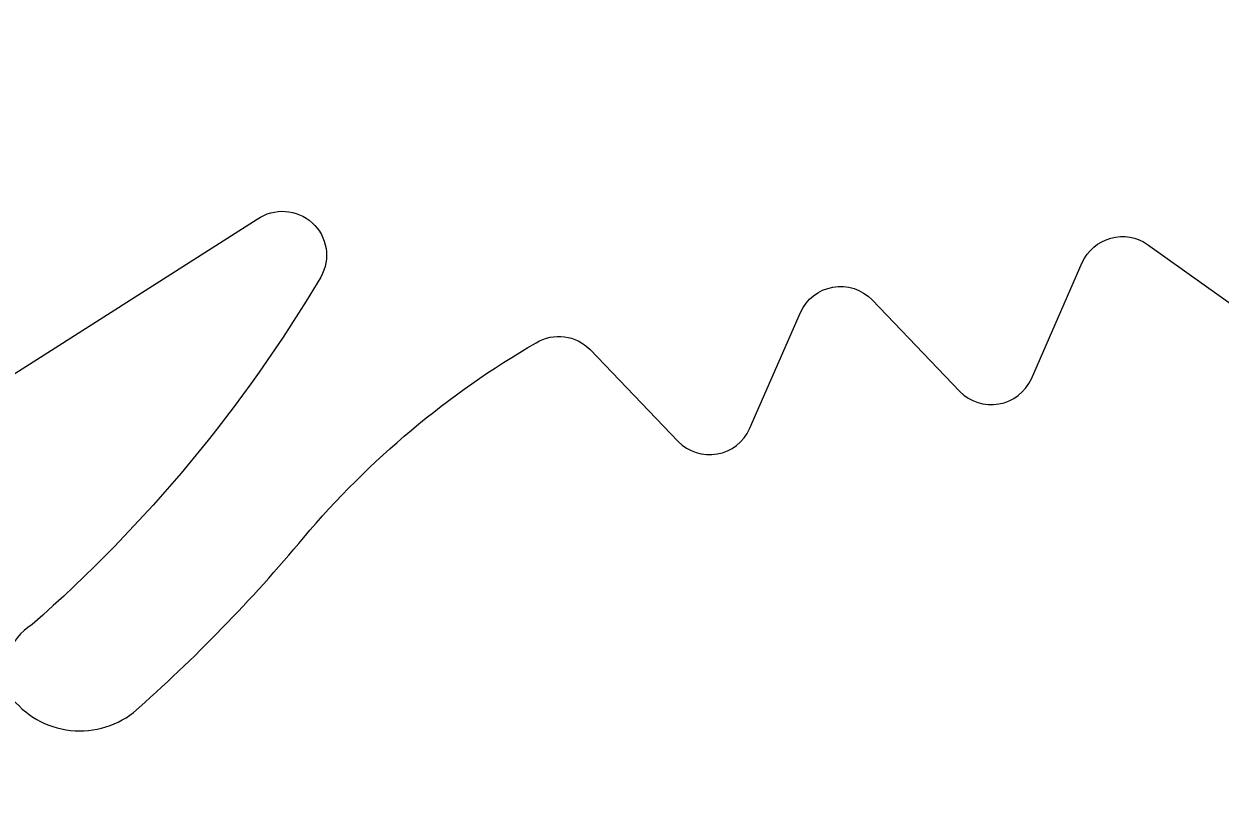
# Model space of a CAD drawing. Header units: millimetres. Extents: x 0 to 9491604, y -172998 to 295086.
# Drawn here: x 396830.21 to 396838.5, y 51136.93 to 51142.23 of the extents above; entities that cross this region are included whole.
import ezdxf
from ezdxf.enums import TextEntityAlignment as Align

# ---------------------------------------------------------------- set-up
doc = ezdxf.new("R2018")
doc.units = ezdxf.units.MM
for name, color, linetype, lineweight in [('АР_Маркер экспликации', 239, 'Continuous', 13), ('АР_Номер помещения', 250, 'Continuous', 9), ('АР_Размеры', 175, 'Continuous', 9), ('АР_Сущ Несущая стена', 250, 'Continuous', 50)]:
    doc.layers.add(name, color=color, linetype=linetype, lineweight=lineweight)
doc.layers.add('АР_Названия помещений', color=124, linetype='Continuous', lineweight=5, plot=False)
doc.layers.add('АР_Помещения_площадь', color=19, linetype='Continuous', lineweight=9, plot=False)
doc.styles.add('ISOCPEUR', font='', dxfattribs={"height": 250})
doc.styles.get("Standard").update_dxf_attribs({"font": 'GOST.TTF'})
doc.styles.get('ISOCPEUR').set_extended_font_data('ISOCPEUR', italic=True)

# ---------------------------------------------------------------- blocks, each defined once
blk = doc.blocks.new('*U252')
at = {"color": 7, "style": 'ISOCPEUR', "width": 0.7, "flags": 1}
blk.add_attdef('КАТЕГОРИЯ', (-499.1655, -2092.1864), '', height=250, dxfattribs=at)
at = {"layer": 'АР_Номер помещения', "color": 7, "style": 'ISOCPEUR', "width": 0.7}
blk.add_attdef('НОМЕР_ПОМЕЩЕНИЯ', text='', height=300, dxfattribs=at).set_placement((-13874.5004, 6637.5515), align=Align.MIDDLE_CENTER)
at = {"layer": 'АР_Помещения_площадь', "color": 7, "lineweight": 30, "width": 0.7, "flags": 104}
blk.add_attdef('ИМЯ_ПОМЕЩЕНИЯ', text='', height=100, dxfattribs=at).set_placement((157.6277, 1217.1414), align=Align.MIDDLE_CENTER)
at = {"layer": 'АР_Помещения_площадь', "color": 7, "style": 'ISOCPEUR', "width": 0.7}
blk.add_attdef('ПЛОЩАДЬ_ПОМЕЩЕНИЯ', text='', height=200, dxfattribs=at).set_placement((-12654.5821, 407.6716), align=Align.MIDDLE_RIGHT)
blk = doc.blocks.new('*U251')
at = {"color": 7, "style": 'ISOCPEUR', "width": 0.7, "flags": 1}
blk.add_attdef('КАТЕГОРИЯ', (-499.1655, -2092.1864), '', height=250, dxfattribs=at)
at = {"layer": 'АР_Номер помещения', "color": 7, "style": 'ISOCPEUR', "width": 0.7}
blk.add_attdef('НОМЕР_ПОМЕЩЕНИЯ', text='', height=300, dxfattribs=at).set_placement((-17424.9012, 1870.773), align=Align.MIDDLE_CENTER)
at = {"layer": 'АР_Помещения_площадь', "color": 7, "lineweight": 30, "width": 0.7, "flags": 104}
blk.add_attdef('ИМЯ_ПОМЕЩЕНИЯ', text='', height=100, dxfattribs=at).set_placement((157.6277, 1217.1414), align=Align.MIDDLE_CENTER)
at = {"layer": 'АР_Помещения_площадь', "color": 7, "style": 'ISOCPEUR', "width": 0.7}
blk.add_attdef('ПЛОЩАДЬ_ПОМЕЩЕНИЯ', text='', height=200, dxfattribs=at).set_placement((-12452.8113, 399.3563), align=Align.MIDDLE_RIGHT)

msp = doc.modelspace()

# ---------------------------------------------------------------- linework, layer by layer
at = {"layer": 'АР_Размеры', "color": 5, "lineweight": 9, "ltscale": 100, "transparency": 33554687}
msp.add_lwpolyline([(396829.9366, 51139.6734), (396831.8286, 51140.8755, -0.800036), (396832.2687, 51140.4756, -0.079083), (396830.2693, 51138.0689, 0.348803), (396830.0994, 51137.6009, 0.436125), (396830.9711, 51137.4598, 0.038423), (396832.1506, 51138.6715, -0.086853), (396833.7604, 51140.0208, -0.346763), (396834.1346, 51139.9725), (396834.7424, 51139.3372, 0.527877), (396835.238, 51139.4251), (396835.5905, 51140.2305, -0.527877), (396836.0861, 51140.3183), (396836.6941, 51139.6831, 0.527877), (396837.1896, 51139.771), (396837.5422, 51140.5764, -0.469739), (396837.9946, 51140.7009), (396839.5155, 51139.6181, 0.667984)], format="xyb", dxfattribs=at)
msp.add_lwpolyline([(396829.9366, 51139.6734), (396831.8286, 51140.8755, -0.800036), (396832.2687, 51140.4756, -0.079083), (396830.2693, 51138.0689, 0.348803), (396830.0994, 51137.6009, 0.436125), (396830.9711, 51137.4598, 0.038423), (396832.1506, 51138.6715, -0.086853), (396833.7604, 51140.0208, -0.346763), (396834.1346, 51139.9725), (396834.7424, 51139.3372, 0.527877), (396835.238, 51139.4251), (396835.5905, 51140.2305, -0.527877), (396836.0861, 51140.3183), (396836.6941, 51139.6831, 0.527877), (396837.1896, 51139.771), (396837.5422, 51140.5764, -0.469739), (396837.9946, 51140.7009), (396839.5155, 51139.6181, 0.667984)], format="xyb", dxfattribs=at)
msp.add_lwpolyline([(396829.9366, 51139.6734), (396831.8286, 51140.8755, -0.800036), (396832.2687, 51140.4756, -0.079083), (396830.2693, 51138.0689, 0.348803), (396830.0994, 51137.6009, 0.436125), (396830.9711, 51137.4598, 0.038423), (396832.1506, 51138.6715, -0.086853), (396833.7604, 51140.0208, -0.346763), (396834.1346, 51139.9725), (396834.7424, 51139.3372, 0.527877), (396835.238, 51139.4251), (396835.5905, 51140.2305, -0.527877), (396836.0861, 51140.3183), (396836.6941, 51139.6831, 0.527877), (396837.1896, 51139.771), (396837.5422, 51140.5764, -0.469739), (396837.9946, 51140.7009), (396839.5155, 51139.6181, 0.667984)], format="xyb", dxfattribs=at)
msp.add_lwpolyline([(396829.9366, 51139.6734), (396831.8286, 51140.8755, -0.800036), (396832.2687, 51140.4756, -0.079083), (396830.2693, 51138.0689, 0.348803), (396830.0994, 51137.6009, 0.436125), (396830.9711, 51137.4598, 0.038423), (396832.1506, 51138.6715, -0.086853), (396833.7604, 51140.0208, -0.346763), (396834.1346, 51139.9725), (396834.7424, 51139.3372, 0.527877), (396835.238, 51139.4251), (396835.5905, 51140.2305, -0.527877), (396836.0861, 51140.3183), (396836.6941, 51139.6831, 0.527877), (396837.1896, 51139.771), (396837.5422, 51140.5764, -0.469739), (396837.9946, 51140.7009), (396839.5155, 51139.6181, 0.667984)], format="xyb", dxfattribs=at)
msp.add_lwpolyline([(396829.9366, 51139.6734), (396831.8286, 51140.8755, -0.800036), (396832.2687, 51140.4756, -0.079083), (396830.2693, 51138.0689, 0.348803), (396830.0994, 51137.6009, 0.436125), (396830.9711, 51137.4598, 0.038423), (396832.1506, 51138.6715, -0.086853), (396833.7604, 51140.0208, -0.346763), (396834.1346, 51139.9725), (396834.7424, 51139.3372, 0.527877), (396835.238, 51139.4251), (396835.5905, 51140.2305, -0.527877), (396836.0861, 51140.3183), (396836.6941, 51139.6831, 0.527877), (396837.1896, 51139.771), (396837.5422, 51140.5764, -0.469739), (396837.9946, 51140.7009), (396839.5155, 51139.6181, 0.667984)], format="xyb", dxfattribs=at)
msp.add_lwpolyline([(396829.9366, 51139.6734), (396831.8286, 51140.8755, -0.800036), (396832.2687, 51140.4756, -0.079083), (396830.2693, 51138.0689, 0.348803), (396830.0994, 51137.6009, 0.436125), (396830.9711, 51137.4598, 0.038423), (396832.1506, 51138.6715, -0.086853), (396833.7604, 51140.0208, -0.346763), (396834.1346, 51139.9725), (396834.7424, 51139.3372, 0.527877), (396835.238, 51139.4251), (396835.5905, 51140.2305, -0.527877), (396836.0861, 51140.3183), (396836.6941, 51139.6831, 0.527877), (396837.1896, 51139.771), (396837.5422, 51140.5764, -0.469739), (396837.9946, 51140.7009), (396839.5155, 51139.6181, 0.667984)], format="xyb", dxfattribs=at)
msp.add_lwpolyline([(396829.9366, 51139.6734), (396831.8286, 51140.8755, -0.800036), (396832.2687, 51140.4756, -0.079083), (396830.2693, 51138.0689, 0.348803), (396830.0994, 51137.6009, 0.436125), (396830.9711, 51137.4598, 0.038423), (396832.1506, 51138.6715, -0.086853), (396833.7604, 51140.0208, -0.346763), (396834.1346, 51139.9725), (396834.7424, 51139.3372, 0.527877), (396835.238, 51139.4251), (396835.5905, 51140.2305, -0.527877), (396836.0861, 51140.3183), (396836.6941, 51139.6831, 0.527877), (396837.1896, 51139.771), (396837.5422, 51140.5764, -0.469739), (396837.9946, 51140.7009), (396839.5155, 51139.6181, 0.667984)], format="xyb", dxfattribs=at)
msp.add_lwpolyline([(396829.9366, 51139.6734), (396831.8286, 51140.8755, -0.800036), (396832.2687, 51140.4756, -0.079083), (396830.2693, 51138.0689, 0.348803), (396830.0994, 51137.6009, 0.436125), (396830.9711, 51137.4598, 0.038423), (396832.1506, 51138.6715, -0.086853), (396833.7604, 51140.0208, -0.346763), (396834.1346, 51139.9725), (396834.7424, 51139.3372, 0.527877), (396835.238, 51139.4251), (396835.5905, 51140.2305, -0.527877), (396836.0861, 51140.3183), (396836.6941, 51139.6831, 0.527877), (396837.1896, 51139.771), (396837.5422, 51140.5764, -0.469739), (396837.9946, 51140.7009), (396839.5155, 51139.6181, 0.667984)], format="xyb", dxfattribs=at)
msp.add_lwpolyline([(396829.9366, 51139.6734), (396831.8286, 51140.8755, -0.800036), (396832.2687, 51140.4756, -0.079083), (396830.2693, 51138.0689, 0.348803), (396830.0994, 51137.6009, 0.436125), (396830.9711, 51137.4598, 0.038423), (396832.1506, 51138.6715, -0.086853), (396833.7604, 51140.0208, -0.346763), (396834.1346, 51139.9725), (396834.7424, 51139.3372, 0.527877), (396835.238, 51139.4251), (396835.5905, 51140.2305, -0.527877), (396836.0861, 51140.3183), (396836.6941, 51139.6831, 0.527877), (396837.1896, 51139.771), (396837.5422, 51140.5764, -0.469739), (396837.9946, 51140.7009), (396839.5155, 51139.6181, 0.667984)], format="xyb", dxfattribs=at)
msp.add_lwpolyline([(396829.9366, 51139.6734), (396831.8286, 51140.8755, -0.800036), (396832.2687, 51140.4756, -0.079083), (396830.2693, 51138.0689, 0.348803), (396830.0994, 51137.6009, 0.436125), (396830.9711, 51137.4598, 0.038423), (396832.1506, 51138.6715, -0.086853), (396833.7604, 51140.0208, -0.346763), (396834.1346, 51139.9725), (396834.7424, 51139.3372, 0.527877), (396835.238, 51139.4251), (396835.5905, 51140.2305, -0.527877), (396836.0861, 51140.3183), (396836.6941, 51139.6831, 0.527877), (396837.1896, 51139.771), (396837.5422, 51140.5764, -0.469739), (396837.9946, 51140.7009), (396839.5155, 51139.6181, 0.667984)], format="xyb", dxfattribs=at)
msp.add_lwpolyline([(396829.9366, 51139.6734), (396831.8286, 51140.8755, -0.800036), (396832.2687, 51140.4756, -0.079083), (396830.2693, 51138.0689, 0.348803), (396830.0994, 51137.6009, 0.436125), (396830.9711, 51137.4598, 0.038423), (396832.1506, 51138.6715, -0.086853), (396833.7604, 51140.0208, -0.346763), (396834.1346, 51139.9725), (396834.7424, 51139.3372, 0.527877), (396835.238, 51139.4251), (396835.5905, 51140.2305, -0.527877), (396836.0861, 51140.3183), (396836.6941, 51139.6831, 0.527877), (396837.1896, 51139.771), (396837.5422, 51140.5764, -0.469739), (396837.9946, 51140.7009), (396839.5155, 51139.6181, 0.667984)], format="xyb", dxfattribs=at)
msp.add_lwpolyline([(396829.9366, 51139.6734), (396831.8286, 51140.8755, -0.800036), (396832.2687, 51140.4756, -0.079083), (396830.2693, 51138.0689, 0.348803), (396830.0994, 51137.6009, 0.436125), (396830.9711, 51137.4598, 0.038423), (396832.1506, 51138.6715, -0.086853), (396833.7604, 51140.0208, -0.346763), (396834.1346, 51139.9725), (396834.7424, 51139.3372, 0.527877), (396835.238, 51139.4251), (396835.5905, 51140.2305, -0.527877), (396836.0861, 51140.3183), (396836.6941, 51139.6831, 0.527877), (396837.1896, 51139.771), (396837.5422, 51140.5764, -0.469739), (396837.9946, 51140.7009), (396839.5155, 51139.6181, 0.667984)], format="xyb", dxfattribs=at)
msp.add_lwpolyline([(396829.9366, 51139.6734), (396831.8286, 51140.8755, -0.800036), (396832.2687, 51140.4756, -0.079083), (396830.2693, 51138.0689, 0.348803), (396830.0994, 51137.6009, 0.436125), (396830.9711, 51137.4598, 0.038423), (396832.1506, 51138.6715, -0.086853), (396833.7604, 51140.0208, -0.346763), (396834.1346, 51139.9725), (396834.7424, 51139.3372, 0.527877), (396835.238, 51139.4251), (396835.5905, 51140.2305, -0.527877), (396836.0861, 51140.3183), (396836.6941, 51139.6831, 0.527877), (396837.1896, 51139.771), (396837.5422, 51140.5764, -0.469739), (396837.9946, 51140.7009), (396839.5155, 51139.6181, 0.667984)], format="xyb", dxfattribs=at)
msp.add_lwpolyline([(396829.9366, 51139.6734), (396831.8286, 51140.8755, -0.800036), (396832.2687, 51140.4756, -0.079083), (396830.2693, 51138.0689, 0.348803), (396830.0994, 51137.6009, 0.436125), (396830.9711, 51137.4598, 0.038423), (396832.1506, 51138.6715, -0.086853), (396833.7604, 51140.0208, -0.346763), (396834.1346, 51139.9725), (396834.7424, 51139.3372, 0.527877), (396835.238, 51139.4251), (396835.5905, 51140.2305, -0.527877), (396836.0861, 51140.3183), (396836.6941, 51139.6831, 0.527877), (396837.1896, 51139.771), (396837.5422, 51140.5764, -0.469739), (396837.9946, 51140.7009), (396839.5155, 51139.6181, 0.667984)], format="xyb", dxfattribs=at)
msp.add_lwpolyline([(396829.9366, 51139.6734), (396831.8286, 51140.8755, -0.800036), (396832.2687, 51140.4756, -0.079083), (396830.2693, 51138.0689, 0.348803), (396830.0994, 51137.6009, 0.436125), (396830.9711, 51137.4598, 0.038423), (396832.1506, 51138.6715, -0.086853), (396833.7604, 51140.0208, -0.346763), (396834.1346, 51139.9725), (396834.7424, 51139.3372, 0.527877), (396835.238, 51139.4251), (396835.5905, 51140.2305, -0.527877), (396836.0861, 51140.3183), (396836.6941, 51139.6831, 0.527877), (396837.1896, 51139.771), (396837.5422, 51140.5764, -0.469739), (396837.9946, 51140.7009), (396839.5155, 51139.6181, 0.667984)], format="xyb", dxfattribs=at)
msp.add_lwpolyline([(396829.9366, 51139.6734), (396831.8286, 51140.8755, -0.800036), (396832.2687, 51140.4756, -0.079083), (396830.2693, 51138.0689, 0.348803), (396830.0994, 51137.6009, 0.436125), (396830.9711, 51137.4598, 0.038423), (396832.1506, 51138.6715, -0.086853), (396833.7604, 51140.0208, -0.346763), (396834.1346, 51139.9725), (396834.7424, 51139.3372, 0.527877), (396835.238, 51139.4251), (396835.5905, 51140.2305, -0.527877), (396836.0861, 51140.3183), (396836.6941, 51139.6831, 0.527877), (396837.1896, 51139.771), (396837.5422, 51140.5764, -0.469739), (396837.9946, 51140.7009), (396839.5155, 51139.6181, 0.667984)], format="xyb", dxfattribs=at)
msp.add_lwpolyline([(396829.9366, 51139.6734), (396831.8286, 51140.8755, -0.800036), (396832.2687, 51140.4756, -0.079083), (396830.2693, 51138.0689, 0.348803), (396830.0994, 51137.6009, 0.436125), (396830.9711, 51137.4598, 0.038423), (396832.1506, 51138.6715, -0.086853), (396833.7604, 51140.0208, -0.346763), (396834.1346, 51139.9725), (396834.7424, 51139.3372, 0.527877), (396835.238, 51139.4251), (396835.5905, 51140.2305, -0.527877), (396836.0861, 51140.3183), (396836.6941, 51139.6831, 0.527877), (396837.1896, 51139.771), (396837.5422, 51140.5764, -0.469739), (396837.9946, 51140.7009), (396839.5155, 51139.6181, 0.667984)], format="xyb", dxfattribs=at)
msp.add_lwpolyline([(396829.9366, 51139.6734), (396831.8286, 51140.8755, -0.800036), (396832.2687, 51140.4756, -0.079083), (396830.2693, 51138.0689, 0.348803), (396830.0994, 51137.6009, 0.436125), (396830.9711, 51137.4598, 0.038423), (396832.1506, 51138.6715, -0.086853), (396833.7604, 51140.0208, -0.346763), (396834.1346, 51139.9725), (396834.7424, 51139.3372, 0.527877), (396835.238, 51139.4251), (396835.5905, 51140.2305, -0.527877), (396836.0861, 51140.3183), (396836.6941, 51139.6831, 0.527877), (396837.1896, 51139.771), (396837.5422, 51140.5764, -0.469739), (396837.9946, 51140.7009), (396839.5155, 51139.6181, 0.667984)], format="xyb", dxfattribs=at)
msp.add_lwpolyline([(396829.9366, 51139.6734), (396831.8286, 51140.8755, -0.800036), (396832.2687, 51140.4756, -0.079083), (396830.2693, 51138.0689, 0.348803), (396830.0994, 51137.6009, 0.436125), (396830.9711, 51137.4598, 0.038423), (396832.1506, 51138.6715, -0.086853), (396833.7604, 51140.0208, -0.346763), (396834.1346, 51139.9725), (396834.7424, 51139.3372, 0.527877), (396835.238, 51139.4251), (396835.5905, 51140.2305, -0.527877), (396836.0861, 51140.3183), (396836.6941, 51139.6831, 0.527877), (396837.1896, 51139.771), (396837.5422, 51140.5764, -0.469739), (396837.9946, 51140.7009), (396839.5155, 51139.6181, 0.667984)], format="xyb", dxfattribs=at)
msp.add_lwpolyline([(396829.9366, 51139.6734), (396831.8286, 51140.8755, -0.800036), (396832.2687, 51140.4756, -0.079083), (396830.2693, 51138.0689, 0.348803), (396830.0994, 51137.6009, 0.436125), (396830.9711, 51137.4598, 0.038423), (396832.1506, 51138.6715, -0.086853), (396833.7604, 51140.0208, -0.346763), (396834.1346, 51139.9725), (396834.7424, 51139.3372, 0.527877), (396835.238, 51139.4251), (396835.5905, 51140.2305, -0.527877), (396836.0861, 51140.3183), (396836.6941, 51139.6831, 0.527877), (396837.1896, 51139.771), (396837.5422, 51140.5764, -0.469739), (396837.9946, 51140.7009), (396839.5155, 51139.6181, 0.667984)], format="xyb", dxfattribs=at)
msp.add_lwpolyline([(396829.9366, 51139.6734), (396831.8286, 51140.8755, -0.800036), (396832.2687, 51140.4756, -0.079083), (396830.2693, 51138.0689, 0.348803), (396830.0994, 51137.6009, 0.436125), (396830.9711, 51137.4598, 0.038423), (396832.1506, 51138.6715, -0.086853), (396833.7604, 51140.0208, -0.346763), (396834.1346, 51139.9725), (396834.7424, 51139.3372, 0.527877), (396835.238, 51139.4251), (396835.5905, 51140.2305, -0.527877), (396836.0861, 51140.3183), (396836.6941, 51139.6831, 0.527877), (396837.1896, 51139.771), (396837.5422, 51140.5764, -0.469739), (396837.9946, 51140.7009), (396839.5155, 51139.6181, 0.667984)], format="xyb", dxfattribs=at)
msp.add_lwpolyline([(396829.9366, 51139.6734), (396831.8286, 51140.8755, -0.800036), (396832.2687, 51140.4756, -0.079083), (396830.2693, 51138.0689, 0.348803), (396830.0994, 51137.6009, 0.436125), (396830.9711, 51137.4598, 0.038423), (396832.1506, 51138.6715, -0.086853), (396833.7604, 51140.0208, -0.346763), (396834.1346, 51139.9725), (396834.7424, 51139.3372, 0.527877), (396835.238, 51139.4251), (396835.5905, 51140.2305, -0.527877), (396836.0861, 51140.3183), (396836.6941, 51139.6831, 0.527877), (396837.1896, 51139.771), (396837.5422, 51140.5764, -0.469739), (396837.9946, 51140.7009), (396839.5155, 51139.6181, 0.667984)], format="xyb", dxfattribs=at)
msp.add_lwpolyline([(396829.9366, 51139.6734), (396831.8286, 51140.8755, -0.800036), (396832.2687, 51140.4756, -0.079083), (396830.2693, 51138.0689, 0.348803), (396830.0994, 51137.6009, 0.436125), (396830.9711, 51137.4598, 0.038423), (396832.1506, 51138.6715, -0.086853), (396833.7604, 51140.0208, -0.346763), (396834.1346, 51139.9725), (396834.7424, 51139.3372, 0.527877), (396835.238, 51139.4251), (396835.5905, 51140.2305, -0.527877), (396836.0861, 51140.3183), (396836.6941, 51139.6831, 0.527877), (396837.1896, 51139.771), (396837.5422, 51140.5764, -0.469739), (396837.9946, 51140.7009), (396839.5155, 51139.6181, 0.667984)], format="xyb", dxfattribs=at)
msp.add_lwpolyline([(396829.9366, 51139.6734), (396831.8286, 51140.8755, -0.800036), (396832.2687, 51140.4756, -0.079083), (396830.2693, 51138.0689, 0.348803), (396830.0994, 51137.6009, 0.436125), (396830.9711, 51137.4598, 0.038423), (396832.1506, 51138.6715, -0.086853), (396833.7604, 51140.0208, -0.346763), (396834.1346, 51139.9725), (396834.7424, 51139.3372, 0.527877), (396835.238, 51139.4251), (396835.5905, 51140.2305, -0.527877), (396836.0861, 51140.3183), (396836.6941, 51139.6831, 0.527877), (396837.1896, 51139.771), (396837.5422, 51140.5764, -0.469739), (396837.9946, 51140.7009), (396839.5155, 51139.6181, 0.667984)], format="xyb", dxfattribs=at)
msp.add_lwpolyline([(396829.9366, 51139.6734), (396831.8286, 51140.8755, -0.800036), (396832.2687, 51140.4756, -0.079083), (396830.2693, 51138.0689, 0.348803), (396830.0994, 51137.6009, 0.436125), (396830.9711, 51137.4598, 0.038423), (396832.1506, 51138.6715, -0.086853), (396833.7604, 51140.0208, -0.346763), (396834.1346, 51139.9725), (396834.7424, 51139.3372, 0.527877), (396835.238, 51139.4251), (396835.5905, 51140.2305, -0.527877), (396836.0861, 51140.3183), (396836.6941, 51139.6831, 0.527877), (396837.1896, 51139.771), (396837.5422, 51140.5764, -0.469739), (396837.9946, 51140.7009), (396839.5155, 51139.6181, 0.667984)], format="xyb", dxfattribs=at)
msp.add_lwpolyline([(396829.9366, 51139.6734), (396831.8286, 51140.8755, -0.800036), (396832.2687, 51140.4756, -0.079083), (396830.2693, 51138.0689, 0.348803), (396830.0994, 51137.6009, 0.436125), (396830.9711, 51137.4598, 0.038423), (396832.1506, 51138.6715, -0.086853), (396833.7604, 51140.0208, -0.346763), (396834.1346, 51139.9725), (396834.7424, 51139.3372, 0.527877), (396835.238, 51139.4251), (396835.5905, 51140.2305, -0.527877), (396836.0861, 51140.3183), (396836.6941, 51139.6831, 0.527877), (396837.1896, 51139.771), (396837.5422, 51140.5764, -0.469739), (396837.9946, 51140.7009), (396839.5155, 51139.6181, 0.667984)], format="xyb", dxfattribs=at)
msp.add_lwpolyline([(396829.9366, 51139.6734), (396831.8286, 51140.8755, -0.800036), (396832.2687, 51140.4756, -0.079083), (396830.2693, 51138.0689, 0.348803), (396830.0994, 51137.6009, 0.436125), (396830.9711, 51137.4598, 0.038423), (396832.1506, 51138.6715, -0.086853), (396833.7604, 51140.0208, -0.346763), (396834.1346, 51139.9725), (396834.7424, 51139.3372, 0.527877), (396835.238, 51139.4251), (396835.5905, 51140.2305, -0.527877), (396836.0861, 51140.3183), (396836.6941, 51139.6831, 0.527877), (396837.1896, 51139.771), (396837.5422, 51140.5764, -0.469739), (396837.9946, 51140.7009), (396839.5155, 51139.6181, 0.667984)], format="xyb", dxfattribs=at)
msp.add_lwpolyline([(396829.9366, 51139.6734), (396831.8286, 51140.8755, -0.800036), (396832.2687, 51140.4756, -0.079083), (396830.2693, 51138.0689, 0.348803), (396830.0994, 51137.6009, 0.436125), (396830.9711, 51137.4598, 0.038423), (396832.1506, 51138.6715, -0.086853), (396833.7604, 51140.0208, -0.346763), (396834.1346, 51139.9725), (396834.7424, 51139.3372, 0.527877), (396835.238, 51139.4251), (396835.5905, 51140.2305, -0.527877), (396836.0861, 51140.3183), (396836.6941, 51139.6831, 0.527877), (396837.1896, 51139.771), (396837.5422, 51140.5764, -0.469739), (396837.9946, 51140.7009), (396839.5155, 51139.6181, 0.667984)], format="xyb", dxfattribs=at)
msp.add_lwpolyline([(396829.9366, 51139.6734), (396831.8286, 51140.8755, -0.800036), (396832.2687, 51140.4756, -0.079083), (396830.2693, 51138.0689, 0.348803), (396830.0994, 51137.6009, 0.436125), (396830.9711, 51137.4598, 0.038423), (396832.1506, 51138.6715, -0.086853), (396833.7604, 51140.0208, -0.346763), (396834.1346, 51139.9725), (396834.7424, 51139.3372, 0.527877), (396835.238, 51139.4251), (396835.5905, 51140.2305, -0.527877), (396836.0861, 51140.3183), (396836.6941, 51139.6831, 0.527877), (396837.1896, 51139.771), (396837.5422, 51140.5764, -0.469739), (396837.9946, 51140.7009), (396839.5155, 51139.6181, 0.667984)], format="xyb", dxfattribs=at)
msp.add_lwpolyline([(396829.9366, 51139.6734), (396831.8286, 51140.8755, -0.800036), (396832.2687, 51140.4756, -0.079083), (396830.2693, 51138.0689, 0.348803), (396830.0994, 51137.6009, 0.436125), (396830.9711, 51137.4598, 0.038423), (396832.1506, 51138.6715, -0.086853), (396833.7604, 51140.0208, -0.346763), (396834.1346, 51139.9725), (396834.7424, 51139.3372, 0.527877), (396835.238, 51139.4251), (396835.5905, 51140.2305, -0.527877), (396836.0861, 51140.3183), (396836.6941, 51139.6831, 0.527877), (396837.1896, 51139.771), (396837.5422, 51140.5764, -0.469739), (396837.9946, 51140.7009), (396839.5155, 51139.6181, 0.667984)], format="xyb", dxfattribs=at)
msp.add_lwpolyline([(396829.9366, 51139.6734), (396831.8286, 51140.8755, -0.800036), (396832.2687, 51140.4756, -0.079083), (396830.2693, 51138.0689, 0.348803), (396830.0994, 51137.6009, 0.436125), (396830.9711, 51137.4598, 0.038423), (396832.1506, 51138.6715, -0.086853), (396833.7604, 51140.0208, -0.346763), (396834.1346, 51139.9725), (396834.7424, 51139.3372, 0.527877), (396835.238, 51139.4251), (396835.5905, 51140.2305, -0.527877), (396836.0861, 51140.3183), (396836.6941, 51139.6831, 0.527877), (396837.1896, 51139.771), (396837.5422, 51140.5764, -0.469739), (396837.9946, 51140.7009), (396839.5155, 51139.6181, 0.667984)], format="xyb", dxfattribs=at)
msp.add_lwpolyline([(396829.9366, 51139.6734), (396831.8286, 51140.8755, -0.800036), (396832.2687, 51140.4756, -0.079083), (396830.2693, 51138.0689, 0.348803), (396830.0994, 51137.6009, 0.436125), (396830.9711, 51137.4598, 0.038423), (396832.1506, 51138.6715, -0.086853), (396833.7604, 51140.0208, -0.346763), (396834.1346, 51139.9725), (396834.7424, 51139.3372, 0.527877), (396835.238, 51139.4251), (396835.5905, 51140.2305, -0.527877), (396836.0861, 51140.3183), (396836.6941, 51139.6831, 0.527877), (396837.1896, 51139.771), (396837.5422, 51140.5764, -0.469739), (396837.9946, 51140.7009), (396839.5155, 51139.6181, 0.667984)], format="xyb", dxfattribs=at)
msp.add_lwpolyline([(396829.9366, 51139.6734), (396831.8286, 51140.8755, -0.800036), (396832.2687, 51140.4756, -0.079083), (396830.2693, 51138.0689, 0.348803), (396830.0994, 51137.6009, 0.436125), (396830.9711, 51137.4598, 0.038423), (396832.1506, 51138.6715, -0.086853), (396833.7604, 51140.0208, -0.346763), (396834.1346, 51139.9725), (396834.7424, 51139.3372, 0.527877), (396835.238, 51139.4251), (396835.5905, 51140.2305, -0.527877), (396836.0861, 51140.3183), (396836.6941, 51139.6831, 0.527877), (396837.1896, 51139.771), (396837.5422, 51140.5764, -0.469739), (396837.9946, 51140.7009), (396839.5155, 51139.6181, 0.667984)], format="xyb", dxfattribs=at)
msp.add_lwpolyline([(396829.9366, 51139.6734), (396831.8286, 51140.8755, -0.800036), (396832.2687, 51140.4756, -0.079083), (396830.2693, 51138.0689, 0.348803), (396830.0994, 51137.6009, 0.436125), (396830.9711, 51137.4598, 0.038423), (396832.1506, 51138.6715, -0.086853), (396833.7604, 51140.0208, -0.346763), (396834.1346, 51139.9725), (396834.7424, 51139.3372, 0.527877), (396835.238, 51139.4251), (396835.5905, 51140.2305, -0.527877), (396836.0861, 51140.3183), (396836.6941, 51139.6831, 0.527877), (396837.1896, 51139.771), (396837.5422, 51140.5764, -0.469739), (396837.9946, 51140.7009), (396839.5155, 51139.6181, 0.667984)], format="xyb", dxfattribs=at)
msp.add_lwpolyline([(396829.9366, 51139.6734), (396831.8286, 51140.8755, -0.800036), (396832.2687, 51140.4756, -0.079083), (396830.2693, 51138.0689, 0.348803), (396830.0994, 51137.6009, 0.436125), (396830.9711, 51137.4598, 0.038423), (396832.1506, 51138.6715, -0.086853), (396833.7604, 51140.0208, -0.346763), (396834.1346, 51139.9725), (396834.7424, 51139.3372, 0.527877), (396835.238, 51139.4251), (396835.5905, 51140.2305, -0.527877), (396836.0861, 51140.3183), (396836.6941, 51139.6831, 0.527877), (396837.1896, 51139.771), (396837.5422, 51140.5764, -0.469739), (396837.9946, 51140.7009), (396839.5155, 51139.6181, 0.667984)], format="xyb", dxfattribs=at)
msp.add_lwpolyline([(396829.9366, 51139.6734), (396831.8286, 51140.8755, -0.800036), (396832.2687, 51140.4756, -0.079083), (396830.2693, 51138.0689, 0.348803), (396830.0994, 51137.6009, 0.436125), (396830.9711, 51137.4598, 0.038423), (396832.1506, 51138.6715, -0.086853), (396833.7604, 51140.0208, -0.346763), (396834.1346, 51139.9725), (396834.7424, 51139.3372, 0.527877), (396835.238, 51139.4251), (396835.5905, 51140.2305, -0.527877), (396836.0861, 51140.3183), (396836.6941, 51139.6831, 0.527877), (396837.1896, 51139.771), (396837.5422, 51140.5764, -0.469739), (396837.9946, 51140.7009), (396839.5155, 51139.6181, 0.667984)], format="xyb", dxfattribs=at)
msp.add_lwpolyline([(396829.9366, 51139.6734), (396831.8286, 51140.8755, -0.800036), (396832.2687, 51140.4756, -0.079083), (396830.2693, 51138.0689, 0.348803), (396830.0994, 51137.6009, 0.436125), (396830.9711, 51137.4598, 0.038423), (396832.1506, 51138.6715, -0.086853), (396833.7604, 51140.0208, -0.346763), (396834.1346, 51139.9725), (396834.7424, 51139.3372, 0.527877), (396835.238, 51139.4251), (396835.5905, 51140.2305, -0.527877), (396836.0861, 51140.3183), (396836.6941, 51139.6831, 0.527877), (396837.1896, 51139.771), (396837.5422, 51140.5764, -0.469739), (396837.9946, 51140.7009), (396839.5155, 51139.6181, 0.667984)], format="xyb", dxfattribs=at)
msp.add_lwpolyline([(396829.9366, 51139.6734), (396831.8286, 51140.8755, -0.800036), (396832.2687, 51140.4756, -0.079083), (396830.2693, 51138.0689, 0.348803), (396830.0994, 51137.6009, 0.436125), (396830.9711, 51137.4598, 0.038423), (396832.1506, 51138.6715, -0.086853), (396833.7604, 51140.0208, -0.346763), (396834.1346, 51139.9725), (396834.7424, 51139.3372, 0.527877), (396835.238, 51139.4251), (396835.5905, 51140.2305, -0.527877), (396836.0861, 51140.3183), (396836.6941, 51139.6831, 0.527877), (396837.1896, 51139.771), (396837.5422, 51140.5764, -0.469739), (396837.9946, 51140.7009), (396839.5155, 51139.6181, 0.667984)], format="xyb", dxfattribs=at)
msp.add_lwpolyline([(396829.9366, 51139.6734), (396831.8286, 51140.8755, -0.800036), (396832.2687, 51140.4756, -0.079083), (396830.2693, 51138.0689, 0.348803), (396830.0994, 51137.6009, 0.436125), (396830.9711, 51137.4598, 0.038423), (396832.1506, 51138.6715, -0.086853), (396833.7604, 51140.0208, -0.346763), (396834.1346, 51139.9725), (396834.7424, 51139.3372, 0.527877), (396835.238, 51139.4251), (396835.5905, 51140.2305, -0.527877), (396836.0861, 51140.3183), (396836.6941, 51139.6831, 0.527877), (396837.1896, 51139.771), (396837.5422, 51140.5764, -0.469739), (396837.9946, 51140.7009), (396839.5155, 51139.6181, 0.667984)], format="xyb", dxfattribs=at)
msp.add_lwpolyline([(396829.9366, 51139.6734), (396831.8286, 51140.8755, -0.800036), (396832.2687, 51140.4756, -0.079083), (396830.2693, 51138.0689, 0.348803), (396830.0994, 51137.6009, 0.436125), (396830.9711, 51137.4598, 0.038423), (396832.1506, 51138.6715, -0.086853), (396833.7604, 51140.0208, -0.346763), (396834.1346, 51139.9725), (396834.7424, 51139.3372, 0.527877), (396835.238, 51139.4251), (396835.5905, 51140.2305, -0.527877), (396836.0861, 51140.3183), (396836.6941, 51139.6831, 0.527877), (396837.1896, 51139.771), (396837.5422, 51140.5764, -0.469739), (396837.9946, 51140.7009), (396839.5155, 51139.6181, 0.667984)], format="xyb", dxfattribs=at)
msp.add_lwpolyline([(396829.9366, 51139.6734), (396831.8286, 51140.8755, -0.800036), (396832.2687, 51140.4756, -0.079083), (396830.2693, 51138.0689, 0.348803), (396830.0994, 51137.6009, 0.436125), (396830.9711, 51137.4598, 0.038423), (396832.1506, 51138.6715, -0.086853), (396833.7604, 51140.0208, -0.346763), (396834.1346, 51139.9725), (396834.7424, 51139.3372, 0.527877), (396835.238, 51139.4251), (396835.5905, 51140.2305, -0.527877), (396836.0861, 51140.3183), (396836.6941, 51139.6831, 0.527877), (396837.1896, 51139.771), (396837.5422, 51140.5764, -0.469739), (396837.9946, 51140.7009), (396839.5155, 51139.6181, 0.667984)], format="xyb", dxfattribs=at)
msp.add_lwpolyline([(396829.9366, 51139.6734), (396831.8286, 51140.8755, -0.800036), (396832.2687, 51140.4756, -0.079083), (396830.2693, 51138.0689, 0.348803), (396830.0994, 51137.6009, 0.436125), (396830.9711, 51137.4598, 0.038423), (396832.1506, 51138.6715, -0.086853), (396833.7604, 51140.0208, -0.346763), (396834.1346, 51139.9725), (396834.7424, 51139.3372, 0.527877), (396835.238, 51139.4251), (396835.5905, 51140.2305, -0.527877), (396836.0861, 51140.3183), (396836.6941, 51139.6831, 0.527877), (396837.1896, 51139.771), (396837.5422, 51140.5764, -0.469739), (396837.9946, 51140.7009), (396839.5155, 51139.6181, 0.667984)], format="xyb", dxfattribs=at)
msp.add_lwpolyline([(396829.9366, 51139.6734), (396831.8286, 51140.8755, -0.800036), (396832.2687, 51140.4756, -0.079083), (396830.2693, 51138.0689, 0.348803), (396830.0994, 51137.6009, 0.436125), (396830.9711, 51137.4598, 0.038423), (396832.1506, 51138.6715, -0.086853), (396833.7604, 51140.0208, -0.346763), (396834.1346, 51139.9725), (396834.7424, 51139.3372, 0.527877), (396835.238, 51139.4251), (396835.5905, 51140.2305, -0.527877), (396836.0861, 51140.3183), (396836.6941, 51139.6831, 0.527877), (396837.1896, 51139.771), (396837.5422, 51140.5764, -0.469739), (396837.9946, 51140.7009), (396839.5155, 51139.6181, 0.667984)], format="xyb", dxfattribs=at)
msp.add_lwpolyline([(396829.9366, 51139.6734), (396831.8286, 51140.8755, -0.800036), (396832.2687, 51140.4756, -0.079083), (396830.2693, 51138.0689, 0.348803), (396830.0994, 51137.6009, 0.436125), (396830.9711, 51137.4598, 0.038423), (396832.1506, 51138.6715, -0.086853), (396833.7604, 51140.0208, -0.346763), (396834.1346, 51139.9725), (396834.7424, 51139.3372, 0.527877), (396835.238, 51139.4251), (396835.5905, 51140.2305, -0.527877), (396836.0861, 51140.3183), (396836.6941, 51139.6831, 0.527877), (396837.1896, 51139.771), (396837.5422, 51140.5764, -0.469739), (396837.9946, 51140.7009), (396839.5155, 51139.6181, 0.667984)], format="xyb", dxfattribs=at)
msp.add_lwpolyline([(396829.9366, 51139.6734), (396831.8286, 51140.8755, -0.800036), (396832.2687, 51140.4756, -0.079083), (396830.2693, 51138.0689, 0.348803), (396830.0994, 51137.6009, 0.436125), (396830.9711, 51137.4598, 0.038423), (396832.1506, 51138.6715, -0.086853), (396833.7604, 51140.0208, -0.346763), (396834.1346, 51139.9725), (396834.7424, 51139.3372, 0.527877), (396835.238, 51139.4251), (396835.5905, 51140.2305, -0.527877), (396836.0861, 51140.3183), (396836.6941, 51139.6831, 0.527877), (396837.1896, 51139.771), (396837.5422, 51140.5764, -0.469739), (396837.9946, 51140.7009), (396839.5155, 51139.6181, 0.667984)], format="xyb", dxfattribs=at)
msp.add_lwpolyline([(396829.9366, 51139.6734), (396831.8286, 51140.8755, -0.800036), (396832.2687, 51140.4756, -0.079083), (396830.2693, 51138.0689, 0.348803), (396830.0994, 51137.6009, 0.436125), (396830.9711, 51137.4598, 0.038423), (396832.1506, 51138.6715, -0.086853), (396833.7604, 51140.0208, -0.346763), (396834.1346, 51139.9725), (396834.7424, 51139.3372, 0.527877), (396835.238, 51139.4251), (396835.5905, 51140.2305, -0.527877), (396836.0861, 51140.3183), (396836.6941, 51139.6831, 0.527877), (396837.1896, 51139.771), (396837.5422, 51140.5764, -0.469739), (396837.9946, 51140.7009), (396839.5155, 51139.6181, 0.667984)], format="xyb", dxfattribs=at)
msp.add_lwpolyline([(396829.9366, 51139.6734), (396831.8286, 51140.8755, -0.800036), (396832.2687, 51140.4756, -0.079083), (396830.2693, 51138.0689, 0.348803), (396830.0994, 51137.6009, 0.436125), (396830.9711, 51137.4598, 0.038423), (396832.1506, 51138.6715, -0.086853), (396833.7604, 51140.0208, -0.346763), (396834.1346, 51139.9725), (396834.7424, 51139.3372, 0.527877), (396835.238, 51139.4251), (396835.5905, 51140.2305, -0.527877), (396836.0861, 51140.3183), (396836.6941, 51139.6831, 0.527877), (396837.1896, 51139.771), (396837.5422, 51140.5764, -0.469739), (396837.9946, 51140.7009), (396839.5155, 51139.6181, 0.667984)], format="xyb", dxfattribs=at)
msp.add_lwpolyline([(396829.9366, 51139.6734), (396831.8286, 51140.8755, -0.800036), (396832.2687, 51140.4756, -0.079083), (396830.2693, 51138.0689, 0.348803), (396830.0994, 51137.6009, 0.436125), (396830.9711, 51137.4598, 0.038423), (396832.1506, 51138.6715, -0.086853), (396833.7604, 51140.0208, -0.346763), (396834.1346, 51139.9725), (396834.7424, 51139.3372, 0.527877), (396835.238, 51139.4251), (396835.5905, 51140.2305, -0.527877), (396836.0861, 51140.3183), (396836.6941, 51139.6831, 0.527877), (396837.1896, 51139.771), (396837.5422, 51140.5764, -0.469739), (396837.9946, 51140.7009), (396839.5155, 51139.6181, 0.667984)], format="xyb", dxfattribs=at)
msp.add_lwpolyline([(396829.9366, 51139.6734), (396831.8286, 51140.8755, -0.800036), (396832.2687, 51140.4756, -0.079083), (396830.2693, 51138.0689, 0.348803), (396830.0994, 51137.6009, 0.436125), (396830.9711, 51137.4598, 0.038423), (396832.1506, 51138.6715, -0.086853), (396833.7604, 51140.0208, -0.346763), (396834.1346, 51139.9725), (396834.7424, 51139.3372, 0.527877), (396835.238, 51139.4251), (396835.5905, 51140.2305, -0.527877), (396836.0861, 51140.3183), (396836.6941, 51139.6831, 0.527877), (396837.1896, 51139.771), (396837.5422, 51140.5764, -0.469739), (396837.9946, 51140.7009), (396839.5155, 51139.6181, 0.667984)], format="xyb", dxfattribs=at)
msp.add_lwpolyline([(396829.9366, 51139.6734), (396831.8286, 51140.8755, -0.800036), (396832.2687, 51140.4756, -0.079083), (396830.2693, 51138.0689, 0.348803), (396830.0994, 51137.6009, 0.436125), (396830.9711, 51137.4598, 0.038423), (396832.1506, 51138.6715, -0.086853), (396833.7604, 51140.0208, -0.346763), (396834.1346, 51139.9725), (396834.7424, 51139.3372, 0.527877), (396835.238, 51139.4251), (396835.5905, 51140.2305, -0.527877), (396836.0861, 51140.3183), (396836.6941, 51139.6831, 0.527877), (396837.1896, 51139.771), (396837.5422, 51140.5764, -0.469739), (396837.9946, 51140.7009), (396839.5155, 51139.6181, 0.667984)], format="xyb", dxfattribs=at)
msp.add_lwpolyline([(396829.9366, 51139.6734), (396831.8286, 51140.8755, -0.800036), (396832.2687, 51140.4756, -0.079083), (396830.2693, 51138.0689, 0.348803), (396830.0994, 51137.6009, 0.436125), (396830.9711, 51137.4598, 0.038423), (396832.1506, 51138.6715, -0.086853), (396833.7604, 51140.0208, -0.346763), (396834.1346, 51139.9725), (396834.7424, 51139.3372, 0.527877), (396835.238, 51139.4251), (396835.5905, 51140.2305, -0.527877), (396836.0861, 51140.3183), (396836.6941, 51139.6831, 0.527877), (396837.1896, 51139.771), (396837.5422, 51140.5764, -0.469739), (396837.9946, 51140.7009), (396839.5155, 51139.6181, 0.667984)], format="xyb", dxfattribs=at)
msp.add_lwpolyline([(396829.9366, 51139.6734), (396831.8286, 51140.8755, -0.800036), (396832.2687, 51140.4756, -0.079083), (396830.2693, 51138.0689, 0.348803), (396830.0994, 51137.6009, 0.436125), (396830.9711, 51137.4598, 0.038423), (396832.1506, 51138.6715, -0.086853), (396833.7604, 51140.0208, -0.346763), (396834.1346, 51139.9725), (396834.7424, 51139.3372, 0.527877), (396835.238, 51139.4251), (396835.5905, 51140.2305, -0.527877), (396836.0861, 51140.3183), (396836.6941, 51139.6831, 0.527877), (396837.1896, 51139.771), (396837.5422, 51140.5764, -0.469739), (396837.9946, 51140.7009), (396839.5155, 51139.6181, 0.667984)], format="xyb", dxfattribs=at)
msp.add_lwpolyline([(396829.9366, 51139.6734), (396831.8286, 51140.8755, -0.800036), (396832.2687, 51140.4756, -0.079083), (396830.2693, 51138.0689, 0.348803), (396830.0994, 51137.6009, 0.436125), (396830.9711, 51137.4598, 0.038423), (396832.1506, 51138.6715, -0.086853), (396833.7604, 51140.0208, -0.346763), (396834.1346, 51139.9725), (396834.7424, 51139.3372, 0.527877), (396835.238, 51139.4251), (396835.5905, 51140.2305, -0.527877), (396836.0861, 51140.3183), (396836.6941, 51139.6831, 0.527877), (396837.1896, 51139.771), (396837.5422, 51140.5764, -0.469739), (396837.9946, 51140.7009), (396839.5155, 51139.6181, 0.667984)], format="xyb", dxfattribs=at)
msp.add_lwpolyline([(396829.9366, 51139.6734), (396831.8286, 51140.8755, -0.800036), (396832.2687, 51140.4756, -0.079083), (396830.2693, 51138.0689, 0.348803), (396830.0994, 51137.6009, 0.436125), (396830.9711, 51137.4598, 0.038423), (396832.1506, 51138.6715, -0.086853), (396833.7604, 51140.0208, -0.346763), (396834.1346, 51139.9725), (396834.7424, 51139.3372, 0.527877), (396835.238, 51139.4251), (396835.5905, 51140.2305, -0.527877), (396836.0861, 51140.3183), (396836.6941, 51139.6831, 0.527877), (396837.1896, 51139.771), (396837.5422, 51140.5764, -0.469739), (396837.9946, 51140.7009), (396839.5155, 51139.6181, 0.667984)], format="xyb", dxfattribs=at)
msp.add_lwpolyline([(396829.9366, 51139.6734), (396831.8286, 51140.8755, -0.800036), (396832.2687, 51140.4756, -0.079083), (396830.2693, 51138.0689, 0.348803), (396830.0994, 51137.6009, 0.436125), (396830.9711, 51137.4598, 0.038423), (396832.1506, 51138.6715, -0.086853), (396833.7604, 51140.0208, -0.346763), (396834.1346, 51139.9725), (396834.7424, 51139.3372, 0.527877), (396835.238, 51139.4251), (396835.5905, 51140.2305, -0.527877), (396836.0861, 51140.3183), (396836.6941, 51139.6831, 0.527877), (396837.1896, 51139.771), (396837.5422, 51140.5764, -0.469739), (396837.9946, 51140.7009), (396839.5155, 51139.6181, 0.667984)], format="xyb", dxfattribs=at)
msp.add_lwpolyline([(396829.9366, 51139.6734), (396831.8286, 51140.8755, -0.800036), (396832.2687, 51140.4756, -0.079083), (396830.2693, 51138.0689, 0.348803), (396830.0994, 51137.6009, 0.436125), (396830.9711, 51137.4598, 0.038423), (396832.1506, 51138.6715, -0.086853), (396833.7604, 51140.0208, -0.346763), (396834.1346, 51139.9725), (396834.7424, 51139.3372, 0.527877), (396835.238, 51139.4251), (396835.5905, 51140.2305, -0.527877), (396836.0861, 51140.3183), (396836.6941, 51139.6831, 0.527877), (396837.1896, 51139.771), (396837.5422, 51140.5764, -0.469739), (396837.9946, 51140.7009), (396839.5155, 51139.6181, 0.667984)], format="xyb", dxfattribs=at)
msp.add_lwpolyline([(396829.9366, 51139.6734), (396831.8286, 51140.8755, -0.800036), (396832.2687, 51140.4756, -0.079083), (396830.2693, 51138.0689, 0.348803), (396830.0994, 51137.6009, 0.436125), (396830.9711, 51137.4598, 0.038423), (396832.1506, 51138.6715, -0.086853), (396833.7604, 51140.0208, -0.346763), (396834.1346, 51139.9725), (396834.7424, 51139.3372, 0.527877), (396835.238, 51139.4251), (396835.5905, 51140.2305, -0.527877), (396836.0861, 51140.3183), (396836.6941, 51139.6831, 0.527877), (396837.1896, 51139.771), (396837.5422, 51140.5764, -0.469739), (396837.9946, 51140.7009), (396839.5155, 51139.6181, 0.667984)], format="xyb", dxfattribs=at)
msp.add_lwpolyline([(396829.9366, 51139.6734), (396831.8286, 51140.8755, -0.800036), (396832.2687, 51140.4756, -0.079083), (396830.2693, 51138.0689, 0.348803), (396830.0994, 51137.6009, 0.436125), (396830.9711, 51137.4598, 0.038423), (396832.1506, 51138.6715, -0.086853), (396833.7604, 51140.0208, -0.346763), (396834.1346, 51139.9725), (396834.7424, 51139.3372, 0.527877), (396835.238, 51139.4251), (396835.5905, 51140.2305, -0.527877), (396836.0861, 51140.3183), (396836.6941, 51139.6831, 0.527877), (396837.1896, 51139.771), (396837.5422, 51140.5764, -0.469739), (396837.9946, 51140.7009), (396839.5155, 51139.6181, 0.667984)], format="xyb", dxfattribs=at)
msp.add_lwpolyline([(396829.9366, 51139.6734), (396831.8286, 51140.8755, -0.800036), (396832.2687, 51140.4756, -0.079083), (396830.2693, 51138.0689, 0.348803), (396830.0994, 51137.6009, 0.436125), (396830.9711, 51137.4598, 0.038423), (396832.1506, 51138.6715, -0.086853), (396833.7604, 51140.0208, -0.346763), (396834.1346, 51139.9725), (396834.7424, 51139.3372, 0.527877), (396835.238, 51139.4251), (396835.5905, 51140.2305, -0.527877), (396836.0861, 51140.3183), (396836.6941, 51139.6831, 0.527877), (396837.1896, 51139.771), (396837.5422, 51140.5764, -0.469739), (396837.9946, 51140.7009), (396839.5155, 51139.6181, 0.667984)], format="xyb", dxfattribs=at)
msp.add_lwpolyline([(396829.9366, 51139.6734), (396831.8286, 51140.8755, -0.800036), (396832.2687, 51140.4756, -0.079083), (396830.2693, 51138.0689, 0.348803), (396830.0994, 51137.6009, 0.436125), (396830.9711, 51137.4598, 0.038423), (396832.1506, 51138.6715, -0.086853), (396833.7604, 51140.0208, -0.346763), (396834.1346, 51139.9725), (396834.7424, 51139.3372, 0.527877), (396835.238, 51139.4251), (396835.5905, 51140.2305, -0.527877), (396836.0861, 51140.3183), (396836.6941, 51139.6831, 0.527877), (396837.1896, 51139.771), (396837.5422, 51140.5764, -0.469739), (396837.9946, 51140.7009), (396839.5155, 51139.6181, 0.667984)], format="xyb", dxfattribs=at)
msp.add_lwpolyline([(396829.9366, 51139.6734), (396831.8286, 51140.8755, -0.800036), (396832.2687, 51140.4756, -0.079083), (396830.2693, 51138.0689, 0.348803), (396830.0994, 51137.6009, 0.436125), (396830.9711, 51137.4598, 0.038423), (396832.1506, 51138.6715, -0.086853), (396833.7604, 51140.0208, -0.346763), (396834.1346, 51139.9725), (396834.7424, 51139.3372, 0.527877), (396835.238, 51139.4251), (396835.5905, 51140.2305, -0.527877), (396836.0861, 51140.3183), (396836.6941, 51139.6831, 0.527877), (396837.1896, 51139.771), (396837.5422, 51140.5764, -0.469739), (396837.9946, 51140.7009), (396839.5155, 51139.6181, 0.667984)], format="xyb", dxfattribs=at)
msp.add_lwpolyline([(396829.9366, 51139.6734), (396831.8286, 51140.8755, -0.800036), (396832.2687, 51140.4756, -0.079083), (396830.2693, 51138.0689, 0.348803), (396830.0994, 51137.6009, 0.436125), (396830.9711, 51137.4598, 0.038423), (396832.1506, 51138.6715, -0.086853), (396833.7604, 51140.0208, -0.346763), (396834.1346, 51139.9725), (396834.7424, 51139.3372, 0.527877), (396835.238, 51139.4251), (396835.5905, 51140.2305, -0.527877), (396836.0861, 51140.3183), (396836.6941, 51139.6831, 0.527877), (396837.1896, 51139.771), (396837.5422, 51140.5764, -0.469739), (396837.9946, 51140.7009), (396839.5155, 51139.6181, 0.667984)], format="xyb", dxfattribs=at)
msp.add_lwpolyline([(396829.9366, 51139.6734), (396831.8286, 51140.8755, -0.800036), (396832.2687, 51140.4756, -0.079083), (396830.2693, 51138.0689, 0.348803), (396830.0994, 51137.6009, 0.436125), (396830.9711, 51137.4598, 0.038423), (396832.1506, 51138.6715, -0.086853), (396833.7604, 51140.0208, -0.346763), (396834.1346, 51139.9725), (396834.7424, 51139.3372, 0.527877), (396835.238, 51139.4251), (396835.5905, 51140.2305, -0.527877), (396836.0861, 51140.3183), (396836.6941, 51139.6831, 0.527877), (396837.1896, 51139.771), (396837.5422, 51140.5764, -0.469739), (396837.9946, 51140.7009), (396839.5155, 51139.6181, 0.667984)], format="xyb", dxfattribs=at)
msp.add_lwpolyline([(396829.9366, 51139.6734), (396831.8286, 51140.8755, -0.800036), (396832.2687, 51140.4756, -0.079083), (396830.2693, 51138.0689, 0.348803), (396830.0994, 51137.6009, 0.436125), (396830.9711, 51137.4598, 0.038423), (396832.1506, 51138.6715, -0.086853), (396833.7604, 51140.0208, -0.346763), (396834.1346, 51139.9725), (396834.7424, 51139.3372, 0.527877), (396835.238, 51139.4251), (396835.5905, 51140.2305, -0.527877), (396836.0861, 51140.3183), (396836.6941, 51139.6831, 0.527877), (396837.1896, 51139.771), (396837.5422, 51140.5764, -0.469739), (396837.9946, 51140.7009), (396839.5155, 51139.6181, 0.667984)], format="xyb", dxfattribs=at)
msp.add_lwpolyline([(396829.9366, 51139.6734), (396831.8286, 51140.8755, -0.800036), (396832.2687, 51140.4756, -0.079083), (396830.2693, 51138.0689, 0.348803), (396830.0994, 51137.6009, 0.436125), (396830.9711, 51137.4598, 0.038423), (396832.1506, 51138.6715, -0.086853), (396833.7604, 51140.0208, -0.346763), (396834.1346, 51139.9725), (396834.7424, 51139.3372, 0.527877), (396835.238, 51139.4251), (396835.5905, 51140.2305, -0.527877), (396836.0861, 51140.3183), (396836.6941, 51139.6831, 0.527877), (396837.1896, 51139.771), (396837.5422, 51140.5764, -0.469739), (396837.9946, 51140.7009), (396839.5155, 51139.6181, 0.667984)], format="xyb", dxfattribs=at)
msp.add_lwpolyline([(396829.9366, 51139.6734), (396831.8286, 51140.8755, -0.800036), (396832.2687, 51140.4756, -0.079083), (396830.2693, 51138.0689, 0.348803), (396830.0994, 51137.6009, 0.436125), (396830.9711, 51137.4598, 0.038423), (396832.1506, 51138.6715, -0.086853), (396833.7604, 51140.0208, -0.346763), (396834.1346, 51139.9725), (396834.7424, 51139.3372, 0.527877), (396835.238, 51139.4251), (396835.5905, 51140.2305, -0.527877), (396836.0861, 51140.3183), (396836.6941, 51139.6831, 0.527877), (396837.1896, 51139.771), (396837.5422, 51140.5764, -0.469739), (396837.9946, 51140.7009), (396839.5155, 51139.6181, 0.667984)], format="xyb", dxfattribs=at)
msp.add_lwpolyline([(396829.9366, 51139.6734), (396831.8286, 51140.8755, -0.800036), (396832.2687, 51140.4756, -0.079083), (396830.2693, 51138.0689, 0.348803), (396830.0994, 51137.6009, 0.436125), (396830.9711, 51137.4598, 0.038423), (396832.1506, 51138.6715, -0.086853), (396833.7604, 51140.0208, -0.346763), (396834.1346, 51139.9725), (396834.7424, 51139.3372, 0.527877), (396835.238, 51139.4251), (396835.5905, 51140.2305, -0.527877), (396836.0861, 51140.3183), (396836.6941, 51139.6831, 0.527877), (396837.1896, 51139.771), (396837.5422, 51140.5764, -0.469739), (396837.9946, 51140.7009), (396839.5155, 51139.6181, 0.667984)], format="xyb", dxfattribs=at)
msp.add_lwpolyline([(396829.9366, 51139.6734), (396831.8286, 51140.8755, -0.800036), (396832.2687, 51140.4756, -0.079083), (396830.2693, 51138.0689, 0.348803), (396830.0994, 51137.6009, 0.436125), (396830.9711, 51137.4598, 0.038423), (396832.1506, 51138.6715, -0.086853), (396833.7604, 51140.0208, -0.346763), (396834.1346, 51139.9725), (396834.7424, 51139.3372, 0.527877), (396835.238, 51139.4251), (396835.5905, 51140.2305, -0.527877), (396836.0861, 51140.3183), (396836.6941, 51139.6831, 0.527877), (396837.1896, 51139.771), (396837.5422, 51140.5764, -0.469739), (396837.9946, 51140.7009), (396839.5155, 51139.6181, 0.667984)], format="xyb", dxfattribs=at)
msp.add_lwpolyline([(396829.9366, 51139.6734), (396831.8286, 51140.8755, -0.800036), (396832.2687, 51140.4756, -0.079083), (396830.2693, 51138.0689, 0.348803), (396830.0994, 51137.6009, 0.436125), (396830.9711, 51137.4598, 0.038423), (396832.1506, 51138.6715, -0.086853), (396833.7604, 51140.0208, -0.346763), (396834.1346, 51139.9725), (396834.7424, 51139.3372, 0.527877), (396835.238, 51139.4251), (396835.5905, 51140.2305, -0.527877), (396836.0861, 51140.3183), (396836.6941, 51139.6831, 0.527877), (396837.1896, 51139.771), (396837.5422, 51140.5764, -0.469739), (396837.9946, 51140.7009), (396839.5155, 51139.6181, 0.667984)], format="xyb", dxfattribs=at)
msp.add_lwpolyline([(396829.9366, 51139.6734), (396831.8286, 51140.8755, -0.800036), (396832.2687, 51140.4756, -0.079083), (396830.2693, 51138.0689, 0.348803), (396830.0994, 51137.6009, 0.436125), (396830.9711, 51137.4598, 0.038423), (396832.1506, 51138.6715, -0.086853), (396833.7604, 51140.0208, -0.346763), (396834.1346, 51139.9725), (396834.7424, 51139.3372, 0.527877), (396835.238, 51139.4251), (396835.5905, 51140.2305, -0.527877), (396836.0861, 51140.3183), (396836.6941, 51139.6831, 0.527877), (396837.1896, 51139.771), (396837.5422, 51140.5764, -0.469739), (396837.9946, 51140.7009), (396839.5155, 51139.6181, 0.667984)], format="xyb", dxfattribs=at)
msp.add_lwpolyline([(396829.9366, 51139.6734), (396831.8286, 51140.8755, -0.800036), (396832.2687, 51140.4756, -0.079083), (396830.2693, 51138.0689, 0.348803), (396830.0994, 51137.6009, 0.436125), (396830.9711, 51137.4598, 0.038423), (396832.1506, 51138.6715, -0.086853), (396833.7604, 51140.0208, -0.346763), (396834.1346, 51139.9725), (396834.7424, 51139.3372, 0.527877), (396835.238, 51139.4251), (396835.5905, 51140.2305, -0.527877), (396836.0861, 51140.3183), (396836.6941, 51139.6831, 0.527877), (396837.1896, 51139.771), (396837.5422, 51140.5764, -0.469739), (396837.9946, 51140.7009), (396839.5155, 51139.6181, 0.667984)], format="xyb", dxfattribs=at)
msp.add_lwpolyline([(396829.9366, 51139.6734), (396831.8286, 51140.8755, -0.800036), (396832.2687, 51140.4756, -0.079083), (396830.2693, 51138.0689, 0.348803), (396830.0994, 51137.6009, 0.436125), (396830.9711, 51137.4598, 0.038423), (396832.1506, 51138.6715, -0.086853), (396833.7604, 51140.0208, -0.346763), (396834.1346, 51139.9725), (396834.7424, 51139.3372, 0.527877), (396835.238, 51139.4251), (396835.5905, 51140.2305, -0.527877), (396836.0861, 51140.3183), (396836.6941, 51139.6831, 0.527877), (396837.1896, 51139.771), (396837.5422, 51140.5764, -0.469739), (396837.9946, 51140.7009), (396839.5155, 51139.6181, 0.667984)], format="xyb", dxfattribs=at)
msp.add_lwpolyline([(396829.9366, 51139.6734), (396831.8286, 51140.8755, -0.800036), (396832.2687, 51140.4756, -0.079083), (396830.2693, 51138.0689, 0.348803), (396830.0994, 51137.6009, 0.436125), (396830.9711, 51137.4598, 0.038423), (396832.1506, 51138.6715, -0.086853), (396833.7604, 51140.0208, -0.346763), (396834.1346, 51139.9725), (396834.7424, 51139.3372, 0.527877), (396835.238, 51139.4251), (396835.5905, 51140.2305, -0.527877), (396836.0861, 51140.3183), (396836.6941, 51139.6831, 0.527877), (396837.1896, 51139.771), (396837.5422, 51140.5764, -0.469739), (396837.9946, 51140.7009), (396839.5155, 51139.6181, 0.667984)], format="xyb", dxfattribs=at)
msp.add_lwpolyline([(396829.9366, 51139.6734), (396831.8286, 51140.8755, -0.800036), (396832.2687, 51140.4756, -0.079083), (396830.2693, 51138.0689, 0.348803), (396830.0994, 51137.6009, 0.436125), (396830.9711, 51137.4598, 0.038423), (396832.1506, 51138.6715, -0.086853), (396833.7604, 51140.0208, -0.346763), (396834.1346, 51139.9725), (396834.7424, 51139.3372, 0.527877), (396835.238, 51139.4251), (396835.5905, 51140.2305, -0.527877), (396836.0861, 51140.3183), (396836.6941, 51139.6831, 0.527877), (396837.1896, 51139.771), (396837.5422, 51140.5764, -0.469739), (396837.9946, 51140.7009), (396839.5155, 51139.6181, 0.667984)], format="xyb", dxfattribs=at)
msp.add_lwpolyline([(396829.9366, 51139.6734), (396831.8286, 51140.8755, -0.800036), (396832.2687, 51140.4756, -0.079083), (396830.2693, 51138.0689, 0.348803), (396830.0994, 51137.6009, 0.436125), (396830.9711, 51137.4598, 0.038423), (396832.1506, 51138.6715, -0.086853), (396833.7604, 51140.0208, -0.346763), (396834.1346, 51139.9725), (396834.7424, 51139.3372, 0.527877), (396835.238, 51139.4251), (396835.5905, 51140.2305, -0.527877), (396836.0861, 51140.3183), (396836.6941, 51139.6831, 0.527877), (396837.1896, 51139.771), (396837.5422, 51140.5764, -0.469739), (396837.9946, 51140.7009), (396839.5155, 51139.6181, 0.667984)], format="xyb", dxfattribs=at)
msp.add_lwpolyline([(396829.9366, 51139.6734), (396831.8286, 51140.8755, -0.800036), (396832.2687, 51140.4756, -0.079083), (396830.2693, 51138.0689, 0.348803), (396830.0994, 51137.6009, 0.436125), (396830.9711, 51137.4598, 0.038423), (396832.1506, 51138.6715, -0.086853), (396833.7604, 51140.0208, -0.346763), (396834.1346, 51139.9725), (396834.7424, 51139.3372, 0.527877), (396835.238, 51139.4251), (396835.5905, 51140.2305, -0.527877), (396836.0861, 51140.3183), (396836.6941, 51139.6831, 0.527877), (396837.1896, 51139.771), (396837.5422, 51140.5764, -0.469739), (396837.9946, 51140.7009), (396839.5155, 51139.6181, 0.667984)], format="xyb", dxfattribs=at)
msp.add_lwpolyline([(396829.9366, 51139.6734), (396831.8286, 51140.8755, -0.800036), (396832.2687, 51140.4756, -0.079083), (396830.2693, 51138.0689, 0.348803), (396830.0994, 51137.6009, 0.436125), (396830.9711, 51137.4598, 0.038423), (396832.1506, 51138.6715, -0.086853), (396833.7604, 51140.0208, -0.346763), (396834.1346, 51139.9725), (396834.7424, 51139.3372, 0.527877), (396835.238, 51139.4251), (396835.5905, 51140.2305, -0.527877), (396836.0861, 51140.3183), (396836.6941, 51139.6831, 0.527877), (396837.1896, 51139.771), (396837.5422, 51140.5764, -0.469739), (396837.9946, 51140.7009), (396839.5155, 51139.6181, 0.667984)], format="xyb", dxfattribs=at)
msp.add_lwpolyline([(396829.9366, 51139.6734), (396831.8286, 51140.8755, -0.800036), (396832.2687, 51140.4756, -0.079083), (396830.2693, 51138.0689, 0.348803), (396830.0994, 51137.6009, 0.436125), (396830.9711, 51137.4598, 0.038423), (396832.1506, 51138.6715, -0.086853), (396833.7604, 51140.0208, -0.346763), (396834.1346, 51139.9725), (396834.7424, 51139.3372, 0.527877), (396835.238, 51139.4251), (396835.5905, 51140.2305, -0.527877), (396836.0861, 51140.3183), (396836.6941, 51139.6831, 0.527877), (396837.1896, 51139.771), (396837.5422, 51140.5764, -0.469739), (396837.9946, 51140.7009), (396839.5155, 51139.6181, 0.667984)], format="xyb", dxfattribs=at)
at = {"layer": 'АР_Сущ Несущая стена', "lineweight": 9, "ltscale": 100}
msp.add_arc((396308.2603, 60667.0292), 9778.6546, 272.59254797, 356.63539137, dxfattribs=at)

# ---------------------------------------------------------------- block references
at = {"layer": 'АР_Маркер экспликации', "lineweight": 9}
ref = msp.add_blockref('*U252', (393314.6597, 52054.8444), dxfattribs=at)
lines = msp.add_mtext('\\W0.8000;Кабинет материальной технологии тип 2', dxfattribs={"layer": 'АР_Названия помещений', "insert": (379480.4057, 56862.5853), "char_height": 4891.955516, "width": 926.939971, "attachment_point": 1})
ref.add_attrib('ИМЯ_ПОМЕЩЕНИЯ', '', (379480.4057, 56862.5853), dxfattribs={"flags": 104}).embed_mtext(lines)
ref = msp.add_blockref('*U251', (405270.1565, 51630.2716), dxfattribs=at)
lines = msp.add_mtext('\\W0.8000;Артистическая', dxfattribs={"layer": 'АР_Названия помещений', "insert": (390351.9135, 52199.6053), "char_height": 1576.782207, "width": 926.939971, "attachment_point": 1})
ref.add_attrib('ИМЯ_ПОМЕЩЕНИЯ', '', (390351.9135, 52199.6053), dxfattribs={"flags": 104}).embed_mtext(lines)

doc.saveas('drawing.dxf')
